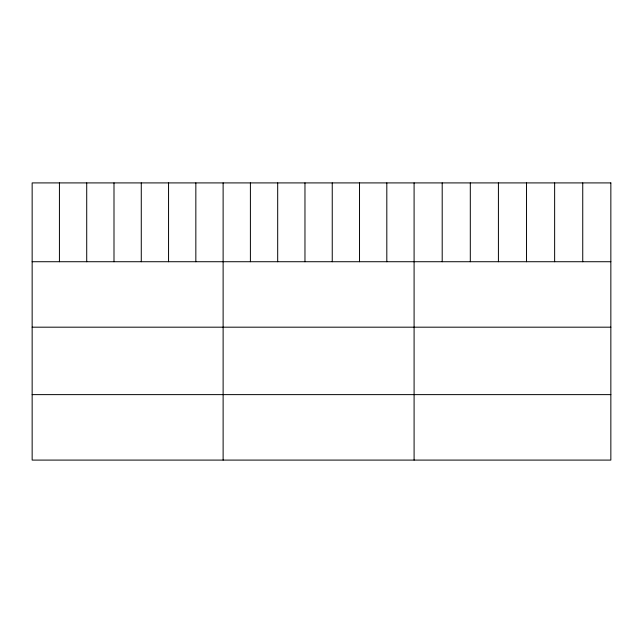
<?xml version="1.0" encoding="UTF-8"?>
<svg xmlns="http://www.w3.org/2000/svg" width="643" height="643" viewBox="0 0 643 643"><rect width="100%" height="100%" fill="white"/><g stroke="black" fill="none" stroke-linecap="round" stroke-linejoin="round"><path stroke-width="0.96" d="M32.15 261.725L610.85 261.725M32.15 327.183L610.85 327.183M32.15 394.625L610.85 394.625M582.743 182.909L582.743 261.725M554.636 182.909L554.636 261.725M526.529 182.909L526.529 261.725M498.413 182.909L498.413 261.725M470.306 182.909L470.306 261.725M442.199 182.909L442.199 261.725M414.092 182.909L414.092 460.091M386.813 182.909L386.813 261.725M359.525 182.909L359.525 261.725M332.246 182.909L332.246 261.725M304.967 182.909L304.967 261.725M277.688 182.909L277.688 261.725M250.4 182.909L250.4 261.725M223.121 182.909L223.121 460.091M195.842 182.909L195.842 261.725M168.554 182.909L168.554 261.725M141.275 182.909L141.275 261.725M113.996 182.909L113.996 261.725M86.717 182.909L86.717 261.725M59.429 182.909L59.429 261.725M610.85 182.909L32.15 182.909L32.15 460.091L610.85 460.091L610.85 182.909"/></g></svg>
